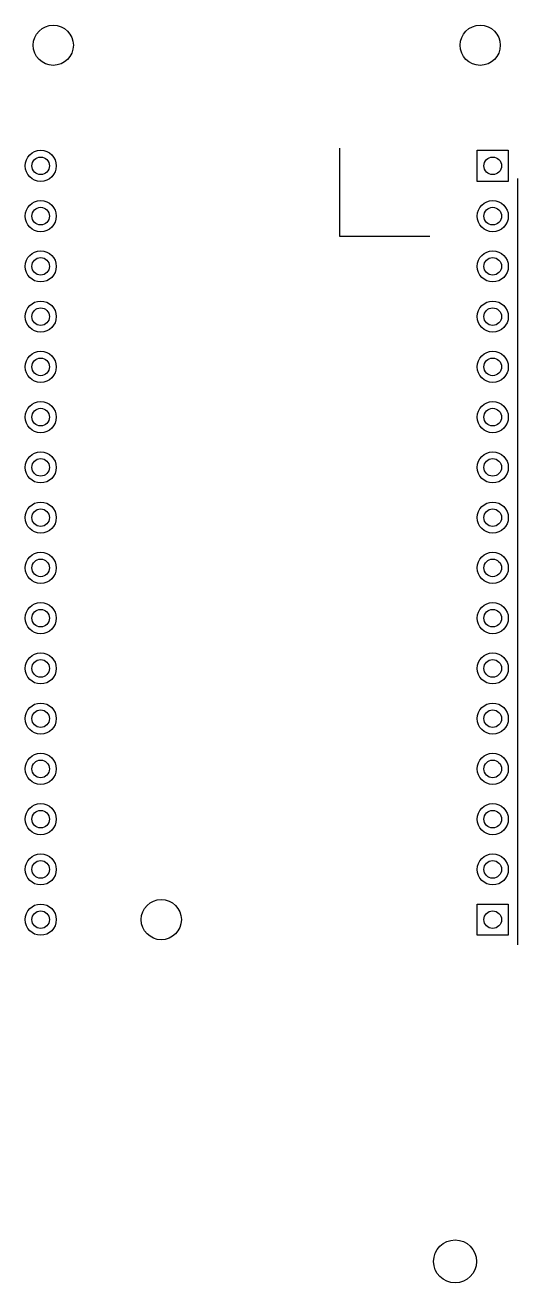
# Model space of a CAD drawing. Header units: millimetres. Extents: x -12.2 to 12.7, y -37.4 to 26.2.
import ezdxf

# ---------------------------------------------------------------- set-up
doc = ezdxf.new("R2010")
doc.units = ezdxf.units.MM

msp = doc.modelspace()

# ---------------------------------------------------------------- linework, layer by layer
for points in [[(3.683, 19.939), (3.683, 15.494), (8.255, 15.494)], [(12.7, -20.32), (12.7, 18.415)]]:
    msp.add_lwpolyline(points)
for points in [[(12.2174, 19.8374), (12.2174, 18.2626), (10.6426, 18.2626), (10.6426, 19.8374)], [(12.2174, -18.2626), (12.2174, -19.8374), (10.6426, -19.8374), (10.6426, -18.2626)]]:
    msp.add_lwpolyline(points, close=True)
for centre, radius in [((-10.795, 25.146), 1.016), ((10.795, 25.146), 1.016), ((-11.43, 19.05), 0.7874), ((-11.43, 19.05), 0.4445), ((11.43, 19.05), 0.4445), ((-11.43, 16.51), 0.7874), ((11.43, 16.51), 0.7874), ((-11.43, 16.51), 0.4445), ((11.43, 16.51), 0.4445), ((-11.43, 13.97), 0.7874), ((11.43, 13.97), 0.7874), ((-11.43, 13.97), 0.4445), ((11.43, 13.97), 0.4445), ((-11.43, 11.43), 0.7874), ((11.43, 11.43), 0.7874), ((-11.43, 11.43), 0.4445), ((11.43, 11.43), 0.4445), ((-11.43, 8.89), 0.7874), ((11.43, 8.89), 0.7874), ((-11.43, 8.89), 0.4445), ((11.43, 8.89), 0.4445), ((-11.43, 6.35), 0.7874), ((11.43, 6.35), 0.7874), ((-11.43, 6.35), 0.4445), ((11.43, 6.35), 0.4445), ((-11.43, 3.81), 0.7874), ((11.43, 3.81), 0.7874), ((-11.43, 3.81), 0.4445), ((11.43, 3.81), 0.4445), ((-11.43, 1.27), 0.7874), ((11.43, 1.27), 0.7874), ((-11.43, 1.27), 0.4445), ((11.43, 1.27), 0.4445), ((-11.43, -1.27), 0.7874), ((11.43, -1.27), 0.7874), ((-11.43, -1.27), 0.4445), ((11.43, -1.27), 0.4445), ((-11.43, -3.81), 0.7874), ((11.43, -3.81), 0.7874), ((-11.43, -3.81), 0.4445), ((11.43, -3.81), 0.4445), ((-11.43, -6.35), 0.7874), ((11.43, -6.35), 0.7874), ((-11.43, -6.35), 0.4445), ((11.43, -6.35), 0.4445), ((-11.43, -8.89), 0.7874), ((11.43, -8.89), 0.7874), ((-11.43, -8.89), 0.4445), ((11.43, -8.89), 0.4445), ((-11.43, -11.43), 0.7874), ((11.43, -11.43), 0.7874), ((-11.43, -11.43), 0.4445), ((11.43, -11.43), 0.4445), ((-11.43, -13.97), 0.7874), ((11.43, -13.97), 0.7874), ((-11.43, -13.97), 0.4445), ((11.43, -13.97), 0.4445), ((-11.43, -16.51), 0.7874), ((11.43, -16.51), 0.7874), ((-11.43, -16.51), 0.4445), ((11.43, -16.51), 0.4445), ((-11.43, -19.05), 0.7874), ((-5.334, -19.05), 1.016), ((-11.43, -19.05), 0.4445), ((11.43, -19.05), 0.4445), ((9.525, -36.322), 1.0851)]:
    msp.add_circle(centre, radius)

doc.saveas('drawing.dxf')
